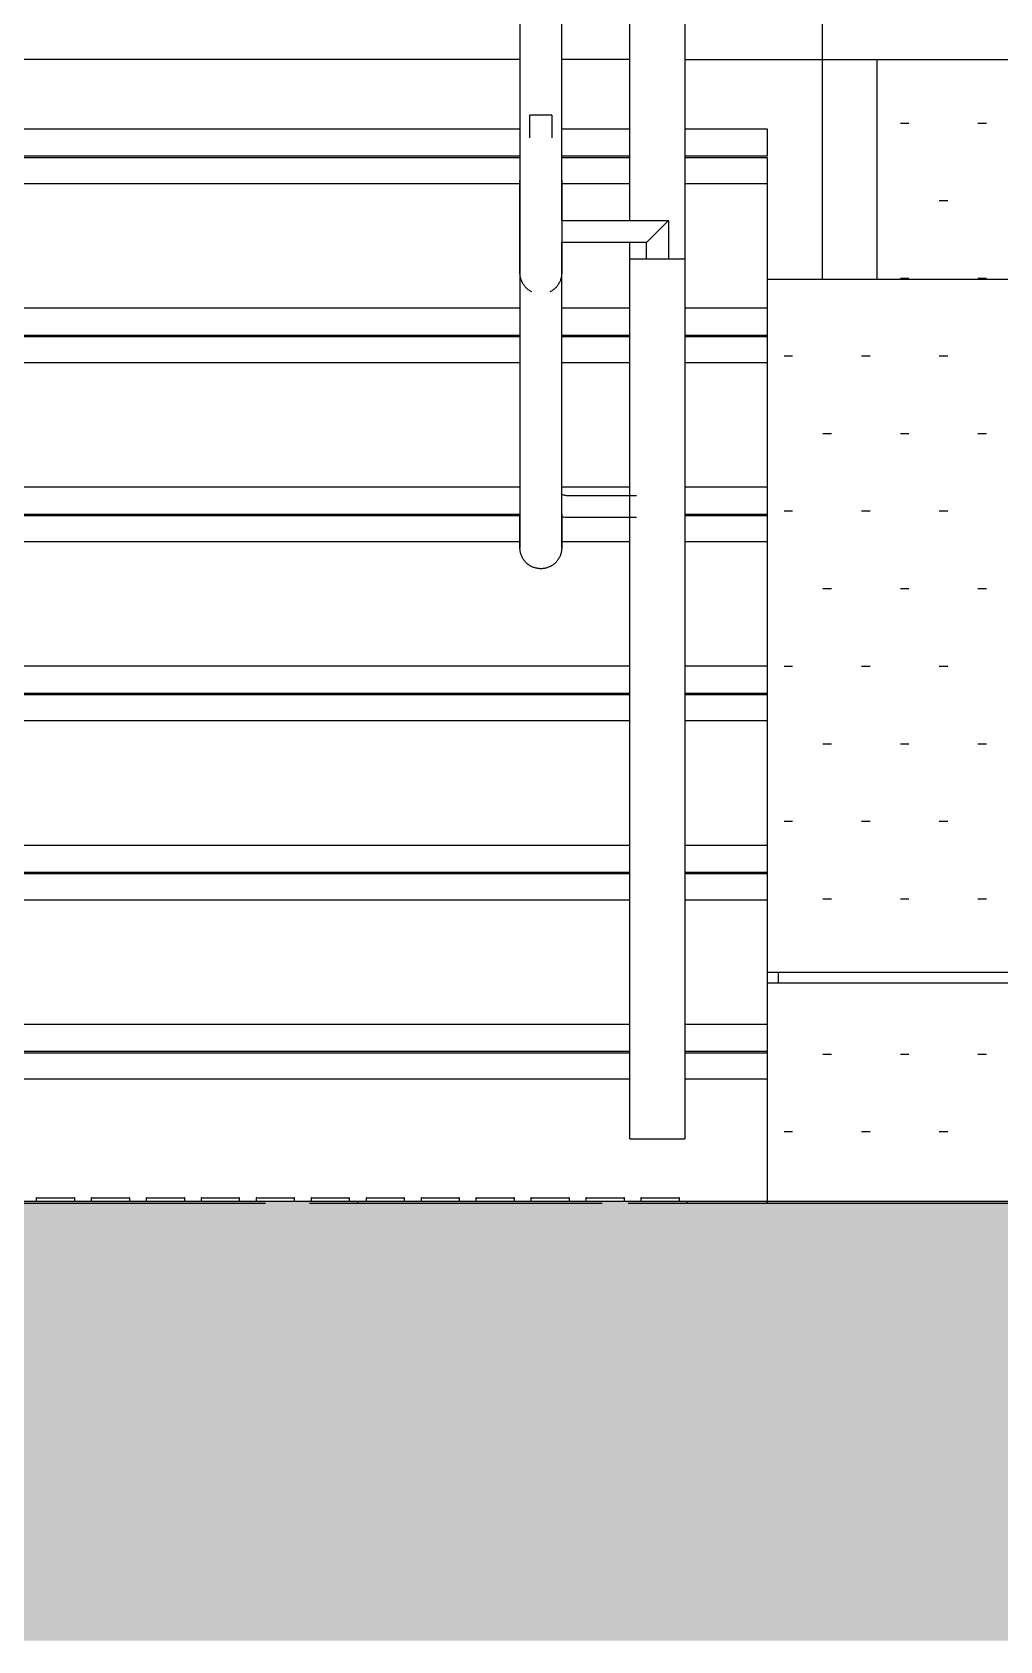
# Model space of a CAD drawing. Header units: millimetres. Extents: x 663313 to 1226001, y 1431724 to 1620898.
# Drawn here: x 812389 to 813269, y 1508407 to 1509870 of the extents above; entities that cross this region are included whole.
import ezdxf

# ---------------------------------------------------------------- set-up
doc = ezdxf.new("R2010")
doc.units = ezdxf.units.MM
doc.set_wipeout_variables(frame=1)
for name, pattern in [('CENTER', [50.8, 31.75, -6.35, 6.35, -6.35]), ('DPA_Grid _ Level 100', [1000, 550, -160, 130, -160]), ('TA_GL_000.70000', [1.925, 0.7, -0.175, 0.175, -0.175, 0.7])]:
    doc.linetypes.add(name, pattern=pattern)
doc.layers.add('000 - 0_HIDE_OBJ_FRAMING_DEF_SUB', color=7, linetype='Continuous', plot=False)
for name, color, linetype in [('000 - 0_SYM_DWG_GRIDLINE_MAIN_COLOR_251', 7, 'Continuous'), ('000 - 0_SYM_DWG_GROUND_MAIN_COLOR_40', 7, 'Continuous'), ('000 - CONCRETE_COL_HATCH_', 7, 'Continuous'), ('000 - CONCRETE_COL_WIPEOUT_', 7, 'Continuous'), ('000 - CONCRETE_EX_BUILDING_MAIN_COLOR_3', 7, 'Continuous'), ('000 - CONCRETE_EX_BUILDING_SUB_COLOR_251', 7, 'Continuous'), ('000 - GRID', 7, 'CENTER')]:
    doc.layers.add(name, color=color, linetype=linetype)
doc.styles.add('TA', font='', dxfattribs={"height": 4.5})
doc.styles.get('TA').set_extended_font_data('Cordia New')
pattern_1 = [(0, (422.16, 1e-10), (35.282, 70.564), [7.823, -62.741])]

# ---------------------------------------------------------------- blocks, each defined once
blk = doc.blocks.new('*U4806')
at = {"layer": '000 - 0_SYM_DWG_GRIDLINE_MAIN_COLOR_251', "color": 7, "linetype": 'ByBlock', "ltscale": 5}
blk.add_line((12, 0), (-308, 0), dxfattribs=at)
at = {"color": 7, "style": 'TA', "flags": 1}
blk.add_attdef('LOCATION', (6, -6), '', height=4.5, rotation=270, dxfattribs=at)
blk = doc.blocks.new('W-1-PP18-ST_ENT4_REV00_20260602-143416_ELEVATION_1_DIMS')
at = {"layer": '000 - GRID', "color": 7, "linetype": 'TA_GL_000.70000', "xscale": 50, "yscale": 50, "zscale": 50, "rotation": 180}
blk.add_blockref('*U4806', (0, 101200), dxfattribs=at)
blk = doc.blocks.new('Railing - RL8A_Post _Mid_-20961174-ENT 4 ELE-1 sheet')
at = {"layer": '000 - CONCRETE_EX_BUILDING_SUB_COLOR_251', "color": 7}
for p, q in [((1805070.1, 102711.4), (1804974.1, 102711.4)), ((1804974.1, 102711.4), (1804974.1, 102676.4)), ((1804994.1, 102691.4), (1805070.1, 102691.4)), ((1804994.1, 102676.4), (1804994.1, 102691.4)), ((1804959.1, 102676.4), (1804959.1, 102058.6)), ((1804959.1, 102676.4), (1805009.1, 102676.4)), ((1805009.1, 102093.2), (1805009.1, 102676.4)), ((1805065.1, 102461.4), (1805003.1, 102461.4)), ((1805003.1, 102441.4), (1805065.1, 102441.4)), ((1805009.1, 102058.6), (1805009.1, 102073.6))]:
    blk.add_line(p, q, dxfattribs=at)
at = {"layer": '000 - CONCRETE_EX_BUILDING_SUB_COLOR_251', "color": 7, "flags": 128}
for points in [[(1805071, 102711.5), (1805070.6, 102711.4), (1805070.2, 102711.4), (1805070.1, 102711.4)], [(1805071.1, 102462.7), (1805070.5, 102462.4), (1805070, 102462.2), (1805069.4, 102462.1), (1805068.8, 102461.9), (1805068.2, 102461.8), (1805067.6, 102461.6), (1805067, 102461.6), (1805066.5, 102461.5), (1805065.9, 102461.4), (1805065.3, 102461.4), (1805065.1, 102461.4)], [(1805065.1, 102441.4), (1805066.5, 102441.5), (1805067.9, 102441.5), (1805069.3, 102441.7), (1805070.7, 102441.9)]]:
    blk.add_lwpolyline(points, dxfattribs=at)
at = {"layer": '000 - CONCRETE_EX_BUILDING_SUB_COLOR_251', "color": 7}
for points, knots in [([(1804974.1, 102711.4), (1804974.1, 102711.4), (1804974.3, 102711.3), (1804974.8, 102710.7), (1804975.4, 102710.1), (1804976, 102709.5), (1804976.6, 102709), (1804977.2, 102708.4), (1804978, 102707.5), (1804978.9, 102706.6), (1804979.7, 102705.9), (1804980.5, 102705.1), (1804981.9, 102703.6), (1804983.2, 102702.3), (1804984.1, 102701.4)], [0.5, 0.5, 0.5, 0.5, 0.5833333, 0.625, 0.6666667, 0.7083333, 0.7291667, 0.75, 0.7916667, 0.8333333, 0.8541667, 0.875, 0.9166667, 1, 1, 1, 1]), ([(1804984.1, 102701.4), (1804985, 102700.6), (1804986.3, 102699.2), (1804987.9, 102697.6), (1804988.9, 102696.6), (1804989.6, 102695.9), (1804990.4, 102695.2), (1804991, 102694.5), (1804991.6, 102693.9), (1804992.2, 102693.4), (1804992.8, 102692.7), (1804993.4, 102692.2), (1804993.9, 102691.6), (1804994.1, 102691.4), (1804994.1, 102691.4)], [0, 0, 0, 0, 0.0833333, 0.125, 0.1666667, 0.1875, 0.2083333, 0.25, 0.2708333, 0.2916667, 0.3333333, 0.375, 0.4166667, 0.5, 0.5, 0.5, 0.5])]:
    blk.add_open_spline(points, degree=3, knots=knots, dxfattribs=at)
blk = doc.blocks.new('Railing - RL8A_Post_Start-End_-V6-ENT 4 ELE-1 sheet')
at = {"layer": '000 - CONCRETE_EX_BUILDING_SUB_COLOR_251', "color": 7}
for p, q in [((1805080.1, 102189.6), (1805080.1, 102168.8)), ((1805080.1, 102189.6), (1805090.1, 102189.6)), ((1805090.1, 102189.6), (1805100.1, 102189.6)), ((1805100.1, 102168.8), (1805100.1, 102189.6)), ((1805070.1, 102093.6), (1804974.1, 102093.6)), ((1804974.1, 102093.6), (1804974.1, 102058.6)), ((1804994.1, 102073.6), (1805070.1, 102073.6)), ((1804994.1, 102058.6), (1804994.1, 102073.6)), ((1805070.1, 102073.6), (1805071.3, 102073.6)), ((1804959.1, 102058.6), (1804959.1, 101258.6)), ((1804959.1, 102058.6), (1805009.1, 102058.6)), ((1805009.1, 101258.6), (1805009.1, 102058.6)), ((1805065.1, 101843.6), (1805003.1, 101843.6)), ((1805003.1, 101823.6), (1805065.1, 101823.6)), ((1805009.1, 101258.6), (1804959.1, 101258.6))]:
    blk.add_line(p, q, dxfattribs=at)
at = {"layer": '000 - CONCRETE_EX_BUILDING_SUB_COLOR_251', "color": 7, "flags": 128}
for points in [[(1805071.4, 102093.7), (1805071, 102093.6), (1805070.6, 102093.6), (1805070.2, 102093.6), (1805070.1, 102093.6)], [(1805071.1, 101844.8), (1805070.5, 101844.6), (1805070, 101844.4), (1805069.4, 101844.2), (1805068.8, 101844), (1805068.2, 101843.9), (1805067.6, 101843.8), (1805067, 101843.7), (1805066.5, 101843.6), (1805065.9, 101843.6), (1805065.3, 101843.6), (1805065.1, 101843.6)], [(1805065.1, 101823.6), (1805066.5, 101823.6), (1805067.9, 101823.7), (1805069.3, 101823.8), (1805070.7, 101824)]]:
    blk.add_lwpolyline(points, dxfattribs=at)
at = {"layer": '000 - CONCRETE_EX_BUILDING_SUB_COLOR_251', "color": 7}
for points, knots in [([(1804974.1, 102093.6), (1804974.1, 102093.6), (1804974.3, 102093.4), (1804974.8, 102092.8), (1804975.4, 102092.3), (1804976, 102091.6), (1804976.6, 102091.1), (1804977.2, 102090.5), (1804978, 102089.7), (1804978.9, 102088.8), (1804979.7, 102088), (1804980.5, 102087.2), (1804981.9, 102085.8), (1804983.2, 102084.4), (1804984.1, 102083.6)], [0.5, 0.5, 0.5, 0.5, 0.5833333, 0.625, 0.6666667, 0.7083333, 0.7291667, 0.75, 0.7916667, 0.8333333, 0.8541667, 0.875, 0.9166667, 1, 1, 1, 1]), ([(1804984.1, 102083.6), (1804985, 102082.7), (1804986.3, 102081.4), (1804987.9, 102079.7), (1804988.9, 102078.8), (1804989.6, 102078), (1804990.4, 102077.3), (1804991, 102076.6), (1804991.6, 102076), (1804992.2, 102075.5), (1804992.8, 102074.9), (1804993.4, 102074.3), (1804993.9, 102073.7), (1804994.1, 102073.6), (1804994.1, 102073.6)], [0, 0, 0, 0, 0.0833333, 0.125, 0.1666667, 0.1875, 0.2083333, 0.25, 0.2708333, 0.2916667, 0.3333333, 0.375, 0.4166667, 0.5, 0.5, 0.5, 0.5])]:
    blk.add_open_spline(points, degree=3, knots=knots, dxfattribs=at)
blk = doc.blocks.new('Railing - Railing-17338175-ENT 4 ELE-1 sheet')
at = {"color": 7, "extrusion": (0, 0, -1), "zscale": -1}
for name in ['Railing - RL8A_Post _Mid_-20961174-ENT 4 ELE-1 sheet', 'Railing - RL8A_Post_Start-End_-V6-ENT 4 ELE-1 sheet']:
    blk.add_blockref(name, (-3615263.2, 0), dxfattribs=at)
blk = doc.blocks.new('DPA_GM_Tactile Tile Line Base - Decision Tactile-24762829-ENT 4 ELE-1 sheet')
at = {"layer": '000 - CONCRETE_EX_BUILDING_SUB_COLOR_251', "color": 7}
for p, q in [((1809706.6, 101202), (1810006.6, 101202)), ((1809714.1, 101205), (1809714.1, 101202)), ((1809714.7, 101205), (1809714.1, 101205)), ((1809714.1, 101205), (1809714.7, 101205)), ((1809714.1, 101205), (1809714.1, 101202)), ((1809714.7, 101205), (1809714.1, 101205)), ((1809714.1, 101205), (1809714.7, 101205)), ((1809714.1, 101205), (1809714.1, 101202)), ((1809714.7, 101205), (1809714.1, 101205)), ((1809714.1, 101205), (1809714.7, 101205)), ((1809714.1, 101205), (1809714.1, 101202)), ((1809714.7, 101205), (1809714.1, 101205)), ((1809714.1, 101205), (1809714.7, 101205)), ((1809714.1, 101205), (1809714.1, 101202)), ((1809714.7, 101205), (1809714.1, 101205)), ((1809714.1, 101205), (1809714.7, 101205)), ((1809714.1, 101205), (1809714.1, 101202)), ((1809714.7, 101205), (1809714.1, 101205)), ((1809714.1, 101205), (1809731.6, 101205)), ((1809731.6, 101205), (1809749.1, 101205)), ((1809749.1, 101205), (1809748.5, 101205)), ((1809748.5, 101205), (1809749.1, 101205)), ((1809749.1, 101205), (1809748.5, 101205)), ((1809748.5, 101205), (1809749.1, 101205)), ((1809749.1, 101205), (1809748.5, 101205)), ((1809748.5, 101205), (1809749.1, 101205)), ((1809749.1, 101205), (1809748.5, 101205)), ((1809748.5, 101205), (1809749.1, 101205)), ((1809749.1, 101205), (1809748.5, 101205)), ((1809748.5, 101205), (1809749.1, 101205)), ((1809749.1, 101205), (1809748.5, 101205)), ((1809749.1, 101202), (1809749.1, 101205)), ((1809749.1, 101202), (1809749.1, 101205)), ((1809749.1, 101202), (1809749.1, 101205)), ((1809749.1, 101202), (1809749.1, 101205)), ((1809749.1, 101202), (1809749.1, 101205)), ((1809749.1, 101202), (1809749.1, 101205)), ((1809764.1, 101205), (1809764.1, 101202)), ((1809764.7, 101205), (1809764.1, 101205)), ((1809764.1, 101205), (1809764.7, 101205)), ((1809764.1, 101205), (1809764.1, 101202)), ((1809764.7, 101205), (1809764.1, 101205)), ((1809764.1, 101205), (1809764.7, 101205)), ((1809764.1, 101205), (1809764.1, 101202)), ((1809764.7, 101205), (1809764.1, 101205)), ((1809764.1, 101205), (1809764.7, 101205)), ((1809764.1, 101205), (1809764.1, 101202)), ((1809764.7, 101205), (1809764.1, 101205)), ((1809764.1, 101205), (1809764.7, 101205)), ((1809764.1, 101205), (1809764.1, 101202)), ((1809764.7, 101205), (1809764.1, 101205)), ((1809764.1, 101205), (1809764.7, 101205)), ((1809764.1, 101205), (1809764.1, 101202)), ((1809764.7, 101205), (1809764.1, 101205)), ((1809764.1, 101205), (1809781.6, 101205)), ((1809781.6, 101205), (1809799.1, 101205)), ((1809799.1, 101205), (1809798.5, 101205)), ((1809798.5, 101205), (1809799.1, 101205)), ((1809799.1, 101205), (1809798.5, 101205)), ((1809798.5, 101205), (1809799.1, 101205)), ((1809799.1, 101205), (1809798.5, 101205)), ((1809798.5, 101205), (1809799.1, 101205)), ((1809799.1, 101205), (1809798.5, 101205)), ((1809798.5, 101205), (1809799.1, 101205)), ((1809799.1, 101205), (1809798.5, 101205)), ((1809798.5, 101205), (1809799.1, 101205)), ((1809799.1, 101205), (1809798.5, 101205)), ((1809799.1, 101202), (1809799.1, 101205)), ((1809799.1, 101202), (1809799.1, 101205)), ((1809799.1, 101202), (1809799.1, 101205)), ((1809799.1, 101202), (1809799.1, 101205)), ((1809799.1, 101202), (1809799.1, 101205)), ((1809799.1, 101202), (1809799.1, 101205)), ((1809814.1, 101205), (1809814.1, 101202)), ((1809814.7, 101205), (1809814.1, 101205)), ((1809814.1, 101205), (1809814.7, 101205)), ((1809814.1, 101205), (1809814.1, 101202)), ((1809814.7, 101205), (1809814.1, 101205)), ((1809814.1, 101205), (1809814.7, 101205)), ((1809814.1, 101205), (1809814.1, 101202)), ((1809814.7, 101205), (1809814.1, 101205)), ((1809814.1, 101205), (1809814.7, 101205)), ((1809814.1, 101205), (1809814.1, 101202)), ((1809814.7, 101205), (1809814.1, 101205)), ((1809814.1, 101205), (1809814.7, 101205)), ((1809814.1, 101205), (1809814.1, 101202)), ((1809814.7, 101205), (1809814.1, 101205)), ((1809814.1, 101205), (1809814.7, 101205)), ((1809814.1, 101205), (1809814.1, 101202)), ((1809814.7, 101205), (1809814.1, 101205)), ((1809814.1, 101205), (1809831.6, 101205)), ((1809831.6, 101205), (1809849.1, 101205)), ((1809849.1, 101205), (1809848.5, 101205)), ((1809848.5, 101205), (1809849.1, 101205)), ((1809849.1, 101205), (1809848.5, 101205)), ((1809848.5, 101205), (1809849.1, 101205)), ((1809849.1, 101205), (1809848.5, 101205)), ((1809848.5, 101205), (1809849.1, 101205)), ((1809849.1, 101205), (1809848.5, 101205)), ((1809848.5, 101205), (1809849.1, 101205)), ((1809849.1, 101205), (1809848.5, 101205)), ((1809848.5, 101205), (1809849.1, 101205)), ((1809849.1, 101205), (1809848.5, 101205)), ((1809849.1, 101202), (1809849.1, 101205)), ((1809849.1, 101202), (1809849.1, 101205)), ((1809849.1, 101202), (1809849.1, 101205)), ((1809849.1, 101202), (1809849.1, 101205)), ((1809849.1, 101202), (1809849.1, 101205)), ((1809849.1, 101202), (1809849.1, 101205)), ((1809864.1, 101205), (1809864.1, 101202)), ((1809864.7, 101205), (1809864.1, 101205)), ((1809864.1, 101205), (1809864.7, 101205)), ((1809864.1, 101205), (1809864.1, 101202)), ((1809864.7, 101205), (1809864.1, 101205)), ((1809864.1, 101205), (1809864.7, 101205)), ((1809864.1, 101205), (1809864.1, 101202)), ((1809864.7, 101205), (1809864.1, 101205)), ((1809864.1, 101205), (1809864.7, 101205)), ((1809864.1, 101205), (1809864.1, 101202)), ((1809864.7, 101205), (1809864.1, 101205)), ((1809864.1, 101205), (1809864.7, 101205)), ((1809864.1, 101205), (1809864.1, 101202)), ((1809864.7, 101205), (1809864.1, 101205)), ((1809864.1, 101205), (1809864.7, 101205)), ((1809864.1, 101205), (1809864.1, 101202)), ((1809864.7, 101205), (1809864.1, 101205)), ((1809864.1, 101205), (1809881.6, 101205)), ((1809881.6, 101205), (1809899.1, 101205)), ((1809899.1, 101205), (1809898.5, 101205)), ((1809898.5, 101205), (1809899.1, 101205)), ((1809899.1, 101205), (1809898.5, 101205)), ((1809898.5, 101205), (1809899.1, 101205)), ((1809899.1, 101205), (1809898.5, 101205)), ((1809898.5, 101205), (1809899.1, 101205)), ((1809899.1, 101205), (1809898.5, 101205)), ((1809898.5, 101205), (1809899.1, 101205)), ((1809899.1, 101205), (1809898.5, 101205)), ((1809898.5, 101205), (1809899.1, 101205)), ((1809899.1, 101205), (1809898.5, 101205)), ((1809899.1, 101202), (1809899.1, 101205)), ((1809899.1, 101202), (1809899.1, 101205)), ((1809899.1, 101202), (1809899.1, 101205)), ((1809899.1, 101202), (1809899.1, 101205)), ((1809899.1, 101202), (1809899.1, 101205)), ((1809899.1, 101202), (1809899.1, 101205)), ((1809914.1, 101205), (1809914.1, 101202)), ((1809914.7, 101205), (1809914.1, 101205)), ((1809914.1, 101205), (1809914.7, 101205)), ((1809914.1, 101205), (1809914.1, 101202)), ((1809914.7, 101205), (1809914.1, 101205)), ((1809914.1, 101205), (1809914.7, 101205)), ((1809914.1, 101205), (1809914.1, 101202)), ((1809914.7, 101205), (1809914.1, 101205)), ((1809914.1, 101205), (1809914.7, 101205)), ((1809914.1, 101205), (1809914.1, 101202)), ((1809914.7, 101205), (1809914.1, 101205)), ((1809914.1, 101205), (1809914.7, 101205)), ((1809914.1, 101205), (1809914.1, 101202)), ((1809914.7, 101205), (1809914.1, 101205)), ((1809914.1, 101205), (1809914.7, 101205)), ((1809914.1, 101205), (1809914.1, 101202)), ((1809914.7, 101205), (1809914.1, 101205)), ((1809914.1, 101205), (1809931.6, 101205)), ((1809931.6, 101205), (1809949.1, 101205)), ((1809949.1, 101205), (1809948.5, 101205)), ((1809948.5, 101205), (1809949.1, 101205)), ((1809949.1, 101205), (1809948.5, 101205)), ((1809948.5, 101205), (1809949.1, 101205)), ((1809949.1, 101205), (1809948.5, 101205)), ((1809948.5, 101205), (1809949.1, 101205)), ((1809949.1, 101205), (1809948.5, 101205)), ((1809948.5, 101205), (1809949.1, 101205)), ((1809949.1, 101205), (1809948.5, 101205)), ((1809948.5, 101205), (1809949.1, 101205)), ((1809949.1, 101205), (1809948.5, 101205)), ((1809949.1, 101202), (1809949.1, 101205)), ((1809949.1, 101202), (1809949.1, 101205)), ((1809949.1, 101202), (1809949.1, 101205)), ((1809949.1, 101202), (1809949.1, 101205)), ((1809949.1, 101202), (1809949.1, 101205)), ((1809949.1, 101202), (1809949.1, 101205)), ((1809964.1, 101205), (1809964.1, 101202)), ((1809964.7, 101205), (1809964.1, 101205)), ((1809964.1, 101205), (1809964.7, 101205)), ((1809964.1, 101205), (1809964.1, 101202)), ((1809964.7, 101205), (1809964.1, 101205)), ((1809964.1, 101205), (1809964.7, 101205)), ((1809964.1, 101205), (1809964.1, 101202)), ((1809964.7, 101205), (1809964.1, 101205)), ((1809964.1, 101205), (1809964.7, 101205)), ((1809964.1, 101205), (1809964.1, 101202)), ((1809964.7, 101205), (1809964.1, 101205)), ((1809964.1, 101205), (1809964.7, 101205)), ((1809964.1, 101205), (1809964.1, 101202)), ((1809964.7, 101205), (1809964.1, 101205)), ((1809964.1, 101205), (1809964.7, 101205)), ((1809964.1, 101205), (1809964.1, 101202)), ((1809964.7, 101205), (1809964.1, 101205)), ((1809964.1, 101205), (1809981.6, 101205)), ((1809981.6, 101205), (1809999.1, 101205)), ((1809999.1, 101205), (1809998.5, 101205)), ((1809998.5, 101205), (1809999.1, 101205)), ((1809999.1, 101205), (1809998.5, 101205)), ((1809998.5, 101205), (1809999.1, 101205)), ((1809999.1, 101205), (1809998.5, 101205)), ((1809998.5, 101205), (1809999.1, 101205)), ((1809999.1, 101205), (1809998.5, 101205)), ((1809998.5, 101205), (1809999.1, 101205)), ((1809999.1, 101205), (1809998.5, 101205)), ((1809998.5, 101205), (1809999.1, 101205)), ((1809999.1, 101205), (1809998.5, 101205)), ((1809999.1, 101202), (1809999.1, 101205)), ((1809999.1, 101202), (1809999.1, 101205)), ((1809999.1, 101202), (1809999.1, 101205)), ((1809999.1, 101202), (1809999.1, 101205)), ((1809999.1, 101202), (1809999.1, 101205)), ((1809999.1, 101202), (1809999.1, 101205)), ((1810006.6, 101202), (1810306.6, 101202)), ((1810006.6, 101200), (1810006.6, 101202)), ((1810006.6, 101200), (1810006.6, 101202)), ((1810014.1, 101205), (1810014.1, 101202)), ((1810014.7, 101205), (1810014.1, 101205)), ((1810014.1, 101205), (1810014.7, 101205)), ((1810014.1, 101205), (1810014.1, 101202)), ((1810014.7, 101205), (1810014.1, 101205)), ((1810014.1, 101205), (1810014.7, 101205)), ((1810014.1, 101205), (1810014.1, 101202)), ((1810014.7, 101205), (1810014.1, 101205)), ((1810014.1, 101205), (1810014.7, 101205)), ((1810014.1, 101205), (1810014.1, 101202)), ((1810014.7, 101205), (1810014.1, 101205)), ((1810014.1, 101205), (1810014.7, 101205)), ((1810014.1, 101205), (1810014.1, 101202)), ((1810014.7, 101205), (1810014.1, 101205)), ((1810014.1, 101205), (1810014.7, 101205)), ((1810014.1, 101205), (1810014.1, 101202)), ((1810014.7, 101205), (1810014.1, 101205)), ((1810014.1, 101205), (1810031.6, 101205)), ((1810031.6, 101205), (1810049.1, 101205)), ((1810049.1, 101205), (1810048.5, 101205)), ((1810048.5, 101205), (1810049.1, 101205)), ((1810049.1, 101205), (1810048.5, 101205)), ((1810048.5, 101205), (1810049.1, 101205)), ((1810049.1, 101205), (1810048.5, 101205)), ((1810048.5, 101205), (1810049.1, 101205)), ((1810049.1, 101205), (1810048.5, 101205)), ((1810048.5, 101205), (1810049.1, 101205)), ((1810049.1, 101205), (1810048.5, 101205)), ((1810048.5, 101205), (1810049.1, 101205)), ((1810049.1, 101205), (1810048.5, 101205)), ((1810049.1, 101202), (1810049.1, 101205)), ((1810049.1, 101202), (1810049.1, 101205)), ((1810049.1, 101202), (1810049.1, 101205)), ((1810049.1, 101202), (1810049.1, 101205)), ((1810049.1, 101202), (1810049.1, 101205)), ((1810049.1, 101202), (1810049.1, 101205)), ((1810064.1, 101205), (1810064.1, 101202)), ((1810064.7, 101205), (1810064.1, 101205)), ((1810064.1, 101205), (1810064.7, 101205)), ((1810064.1, 101205), (1810064.1, 101202)), ((1810064.7, 101205), (1810064.1, 101205)), ((1810064.1, 101205), (1810064.7, 101205)), ((1810064.1, 101205), (1810064.1, 101202)), ((1810064.7, 101205), (1810064.1, 101205)), ((1810064.1, 101205), (1810064.7, 101205)), ((1810064.1, 101205), (1810064.1, 101202)), ((1810064.7, 101205), (1810064.1, 101205)), ((1810064.1, 101205), (1810064.7, 101205)), ((1810064.1, 101205), (1810064.1, 101202)), ((1810064.7, 101205), (1810064.1, 101205)), ((1810064.1, 101205), (1810064.7, 101205)), ((1810064.1, 101205), (1810064.1, 101202)), ((1810064.7, 101205), (1810064.1, 101205)), ((1810064.1, 101205), (1810081.6, 101205)), ((1810081.6, 101205), (1810099.1, 101205)), ((1810099.1, 101205), (1810098.5, 101205)), ((1810098.5, 101205), (1810099.1, 101205)), ((1810099.1, 101205), (1810098.5, 101205)), ((1810098.5, 101205), (1810099.1, 101205)), ((1810099.1, 101205), (1810098.5, 101205)), ((1810098.5, 101205), (1810099.1, 101205)), ((1810099.1, 101205), (1810098.5, 101205)), ((1810098.5, 101205), (1810099.1, 101205)), ((1810099.1, 101205), (1810098.5, 101205)), ((1810098.5, 101205), (1810099.1, 101205)), ((1810099.1, 101205), (1810098.5, 101205)), ((1810099.1, 101202), (1810099.1, 101205)), ((1810099.1, 101202), (1810099.1, 101205)), ((1810099.1, 101202), (1810099.1, 101205)), ((1810099.1, 101202), (1810099.1, 101205)), ((1810099.1, 101202), (1810099.1, 101205)), ((1810099.1, 101202), (1810099.1, 101205)), ((1810114.1, 101205), (1810114.1, 101202)), ((1810114.7, 101205), (1810114.1, 101205)), ((1810114.1, 101205), (1810114.7, 101205)), ((1810114.1, 101205), (1810114.1, 101202)), ((1810114.7, 101205), (1810114.1, 101205)), ((1810114.1, 101205), (1810114.7, 101205)), ((1810114.1, 101205), (1810114.1, 101202)), ((1810114.7, 101205), (1810114.1, 101205)), ((1810114.1, 101205), (1810114.7, 101205)), ((1810114.1, 101205), (1810114.1, 101202)), ((1810114.7, 101205), (1810114.1, 101205)), ((1810114.1, 101205), (1810114.7, 101205)), ((1810114.1, 101205), (1810114.1, 101202)), ((1810114.7, 101205), (1810114.1, 101205)), ((1810114.1, 101205), (1810114.7, 101205)), ((1810114.1, 101205), (1810114.1, 101202)), ((1810114.7, 101205), (1810114.1, 101205)), ((1810114.1, 101205), (1810131.6, 101205)), ((1810131.6, 101205), (1810149.1, 101205)), ((1810149.1, 101205), (1810148.5, 101205)), ((1810148.5, 101205), (1810149.1, 101205)), ((1810149.1, 101205), (1810148.5, 101205)), ((1810148.5, 101205), (1810149.1, 101205)), ((1810149.1, 101205), (1810148.5, 101205)), ((1810148.5, 101205), (1810149.1, 101205)), ((1810149.1, 101205), (1810148.5, 101205)), ((1810148.5, 101205), (1810149.1, 101205)), ((1810149.1, 101205), (1810148.5, 101205)), ((1810148.5, 101205), (1810149.1, 101205)), ((1810149.1, 101205), (1810148.5, 101205)), ((1810149.1, 101202), (1810149.1, 101205)), ((1810149.1, 101202), (1810149.1, 101205)), ((1810149.1, 101202), (1810149.1, 101205)), ((1810149.1, 101202), (1810149.1, 101205)), ((1810149.1, 101202), (1810149.1, 101205)), ((1810149.1, 101202), (1810149.1, 101205)), ((1810164.1, 101205), (1810164.1, 101202)), ((1810164.7, 101205), (1810164.1, 101205)), ((1810164.1, 101205), (1810164.7, 101205)), ((1810164.1, 101205), (1810164.1, 101202)), ((1810164.7, 101205), (1810164.1, 101205)), ((1810164.1, 101205), (1810164.7, 101205)), ((1810164.1, 101205), (1810164.1, 101202)), ((1810164.7, 101205), (1810164.1, 101205)), ((1810164.1, 101205), (1810164.7, 101205)), ((1810164.1, 101205), (1810164.1, 101202)), ((1810164.7, 101205), (1810164.1, 101205)), ((1810164.1, 101205), (1810164.7, 101205)), ((1810164.1, 101205), (1810164.1, 101202)), ((1810164.7, 101205), (1810164.1, 101205)), ((1810164.1, 101205), (1810164.7, 101205)), ((1810164.1, 101205), (1810164.1, 101202)), ((1810164.7, 101205), (1810164.1, 101205)), ((1810164.1, 101205), (1810181.6, 101205)), ((1810181.6, 101205), (1810199.1, 101205)), ((1810199.1, 101205), (1810198.5, 101205)), ((1810198.5, 101205), (1810199.1, 101205)), ((1810199.1, 101205), (1810198.5, 101205)), ((1810198.5, 101205), (1810199.1, 101205)), ((1810199.1, 101205), (1810198.5, 101205)), ((1810198.5, 101205), (1810199.1, 101205)), ((1810199.1, 101205), (1810198.5, 101205)), ((1810198.5, 101205), (1810199.1, 101205)), ((1810199.1, 101205), (1810198.5, 101205)), ((1810198.5, 101205), (1810199.1, 101205)), ((1810199.1, 101205), (1810198.5, 101205)), ((1810199.1, 101202), (1810199.1, 101205)), ((1810199.1, 101202), (1810199.1, 101205)), ((1810199.1, 101202), (1810199.1, 101205)), ((1810199.1, 101202), (1810199.1, 101205)), ((1810199.1, 101202), (1810199.1, 101205)), ((1810199.1, 101202), (1810199.1, 101205)), ((1810214.1, 101205), (1810214.1, 101202)), ((1810214.7, 101205), (1810214.1, 101205)), ((1810214.1, 101205), (1810214.7, 101205)), ((1810214.1, 101205), (1810214.1, 101202)), ((1810214.7, 101205), (1810214.1, 101205)), ((1810214.1, 101205), (1810214.7, 101205)), ((1810214.1, 101205), (1810214.1, 101202)), ((1810214.7, 101205), (1810214.1, 101205)), ((1810214.1, 101205), (1810214.7, 101205)), ((1810214.1, 101205), (1810214.1, 101202)), ((1810214.7, 101205), (1810214.1, 101205)), ((1810214.1, 101205), (1810214.7, 101205)), ((1810214.1, 101205), (1810214.1, 101202)), ((1810214.7, 101205), (1810214.1, 101205)), ((1810214.1, 101205), (1810214.7, 101205)), ((1810214.1, 101205), (1810214.1, 101202)), ((1810214.7, 101205), (1810214.1, 101205)), ((1810214.1, 101205), (1810231.6, 101205)), ((1810231.6, 101205), (1810249.1, 101205)), ((1810249.1, 101205), (1810248.5, 101205)), ((1810248.5, 101205), (1810249.1, 101205)), ((1810249.1, 101205), (1810248.5, 101205)), ((1810248.5, 101205), (1810249.1, 101205)), ((1810249.1, 101205), (1810248.5, 101205)), ((1810248.5, 101205), (1810249.1, 101205)), ((1810249.1, 101205), (1810248.5, 101205)), ((1810248.5, 101205), (1810249.1, 101205)), ((1810249.1, 101205), (1810248.5, 101205)), ((1810248.5, 101205), (1810249.1, 101205)), ((1810249.1, 101205), (1810248.5, 101205)), ((1810249.1, 101202), (1810249.1, 101205)), ((1810249.1, 101202), (1810249.1, 101205)), ((1810249.1, 101202), (1810249.1, 101205)), ((1810249.1, 101202), (1810249.1, 101205)), ((1810249.1, 101202), (1810249.1, 101205)), ((1810249.1, 101202), (1810249.1, 101205)), ((1810264.1, 101205), (1810264.1, 101202)), ((1810264.7, 101205), (1810264.1, 101205)), ((1810264.1, 101205), (1810264.7, 101205)), ((1810264.1, 101205), (1810264.1, 101202)), ((1810264.7, 101205), (1810264.1, 101205)), ((1810264.1, 101205), (1810264.7, 101205)), ((1810264.1, 101205), (1810264.1, 101202)), ((1810264.7, 101205), (1810264.1, 101205)), ((1810264.1, 101205), (1810264.7, 101205)), ((1810264.1, 101205), (1810264.1, 101202)), ((1810264.7, 101205), (1810264.1, 101205)), ((1810264.1, 101205), (1810264.7, 101205)), ((1810264.1, 101205), (1810264.1, 101202)), ((1810264.7, 101205), (1810264.1, 101205)), ((1810264.1, 101205), (1810264.7, 101205)), ((1810264.1, 101205), (1810264.1, 101202)), ((1810264.7, 101205), (1810264.1, 101205)), ((1810264.1, 101205), (1810281.6, 101205)), ((1810281.6, 101205), (1810299.1, 101205)), ((1810299.1, 101205), (1810298.5, 101205)), ((1810298.5, 101205), (1810299.1, 101205)), ((1810299.1, 101205), (1810298.5, 101205)), ((1810298.5, 101205), (1810299.1, 101205)), ((1810299.1, 101205), (1810298.5, 101205)), ((1810298.5, 101205), (1810299.1, 101205)), ((1810299.1, 101205), (1810298.5, 101205)), ((1810298.5, 101205), (1810299.1, 101205)), ((1810299.1, 101205), (1810298.5, 101205)), ((1810298.5, 101205), (1810299.1, 101205)), ((1810299.1, 101205), (1810298.5, 101205)), ((1810299.1, 101202), (1810299.1, 101205)), ((1810299.1, 101202), (1810299.1, 101205)), ((1810299.1, 101202), (1810299.1, 101205)), ((1810299.1, 101202), (1810299.1, 101205)), ((1810299.1, 101202), (1810299.1, 101205)), ((1810299.1, 101202), (1810299.1, 101205)), ((1810306.6, 101200), (1810306.6, 101202))]:
    blk.add_line(p, q, dxfattribs=at)
blk = doc.blocks.new('DPA_TYP_RL8_Handrail - RL8A_300Tx175R-20963856-ENT 4 ELE-1 sheet')
at = {"layer": '000 - CONCRETE_EX_BUILDING_SUB_COLOR_251', "color": 7}
for p, q in [((1810154.1, 103157.8), (1810154.1, 102130.3)), ((1810192.1, 102130.3), (1810192.1, 103157.8)), ((1810154.1, 102130.3), (1810154.1, 102030.7)), ((1810192.1, 102093.4), (1810192.1, 102130.3)), ((1810192.1, 102015), (1810192.1, 102074)), ((1810154.1, 102022.9), (1810154.1, 102015)), ((1810154.1, 102015), (1810154.1, 101827)), ((1810192.1, 101827), (1810192.1, 102015))]:
    blk.add_line(p, q, dxfattribs=at)
at = {"layer": '000 - CONCRETE_EX_BUILDING_SUB_COLOR_251', "color": 7, "flags": 128}
for points in [[(1810154.1, 102046), (1810154.1, 102046.5), (1810154.1, 102048), (1810154.1, 102050.5), (1810154.1, 102053.9), (1810154.1, 102058.3), (1810154.1, 102063.7), (1810154.1, 102070.1), (1810154.1, 102077.4), (1810154.1, 102085.7), (1810154.1, 102094.9), (1810154.1, 102105), (1810154.1, 102116), (1810154.1, 102127.8), (1810154.1, 102130.3)], [(1810192.1, 102130.3), (1810192.1, 102118.3), (1810192.1, 102107.1), (1810192.1, 102096.8), (1810192.1, 102087.5), (1810192.1, 102079), (1810192.1, 102071.5), (1810192.1, 102064.9), (1810192.1, 102059.4), (1810192.1, 102054.7), (1810192.1, 102051.1), (1810192.1, 102048.4), (1810192.1, 102046.7), (1810192.1, 102046), (1810192.1, 102046)], [(1810154.1, 102046), (1810154.1, 102046), (1810154.1, 102045.9), (1810154.1, 102045.8), (1810154.1, 102045.6), (1810154.1, 102045.4), (1810154.1, 102045.1), (1810154.1, 102044.8), (1810154.1, 102044.4), (1810154.1, 102044), (1810154.1, 102043.6), (1810154.1, 102043), (1810154.1, 102042.5), (1810154.1, 102041.9), (1810154.1, 102041.3), (1810154.1, 102040.6), (1810154.1, 102039.9), (1810154.1, 102039.1), (1810154.1, 102038.3), (1810154.1, 102037.5), (1810154.1, 102036.6), (1810154.1, 102035.7), (1810154.1, 102034.8), (1810154.1, 102033.8), (1810154.1, 102032.8), (1810154.1, 102031.7), (1810154.1, 102030.7), (1810154.1, 102029.6), (1810154.1, 102028.5), (1810154.1, 102027.4), (1810154.1, 102026.2), (1810154.1, 102025.1), (1810154.1, 102023.9), (1810154.1, 102022.7), (1810154.1, 102021.5), (1810154.1, 102020.3), (1810154.1, 102019), (1810154.1, 102017.8), (1810154.1, 102016.6), (1810154.1, 102015.3), (1810154.1, 102015)], [(1810165, 102028.8), (1810164.3, 102029.1), (1810163.7, 102029.5), (1810163, 102029.9), (1810162.4, 102030.3), (1810161.7, 102030.8), (1810161.1, 102031.2), (1810160.6, 102031.7), (1810160, 102032.2), (1810159.5, 102032.8), (1810158.9, 102033.3), (1810158.4, 102033.9), (1810158, 102034.5), (1810157.5, 102035.1), (1810157.1, 102035.7), (1810156.7, 102036.4), (1810156.3, 102037), (1810156, 102037.7), (1810155.7, 102038.4), (1810155.4, 102039.1), (1810155.1, 102039.8), (1810154.9, 102040.6), (1810154.7, 102041.3), (1810154.5, 102042), (1810154.4, 102042.8), (1810154.3, 102043.5), (1810154.2, 102044.3), (1810154.1, 102045), (1810154.1, 102045.8), (1810154.1, 102046)], [(1810192.1, 102046), (1810192.1, 102045.2), (1810192, 102044.5), (1810192, 102043.7), (1810191.8, 102043), (1810191.7, 102042.2), (1810191.5, 102041.5), (1810191.4, 102040.7), (1810191.1, 102040), (1810190.9, 102039.3), (1810190.6, 102038.6), (1810190.3, 102037.9), (1810189.9, 102037.2), (1810189.6, 102036.6), (1810189.2, 102035.9), (1810188.8, 102035.3), (1810188.3, 102034.7), (1810187.9, 102034.1), (1810187.4, 102033.5), (1810186.9, 102032.9), (1810186.3, 102032.4), (1810185.8, 102031.9), (1810185.2, 102031.4), (1810184.6, 102030.9), (1810184, 102030.4), (1810183.4, 102030), (1810182.7, 102029.6), (1810182, 102029.2), (1810181.4, 102028.9)], [(1810192.1, 102015), (1810192.1, 102016.2), (1810192.1, 102017.5), (1810192.1, 102018.7), (1810192.1, 102019.9), (1810192.1, 102021.2), (1810192.1, 102022.4), (1810192.1, 102023.6), (1810192.1, 102024.8), (1810192.1, 102025.9), (1810192.1, 102027.1), (1810192.1, 102028.2), (1810192.1, 102029.3), (1810192.1, 102030.4), (1810192.1, 102031.5), (1810192.1, 102032.5), (1810192.1, 102033.5), (1810192.1, 102034.5), (1810192.1, 102035.4), (1810192.1, 102036.4), (1810192.1, 102037.2), (1810192.1, 102038.1), (1810192.1, 102038.9), (1810192.1, 102039.7), (1810192.1, 102040.4), (1810192.1, 102041.1), (1810192.1, 102041.7), (1810192.1, 102042.3), (1810192.1, 102042.9), (1810192.1, 102043.4), (1810192.1, 102043.9), (1810192.1, 102044.3), (1810192.1, 102044.7), (1810192.1, 102045), (1810192.1, 102045.3), (1810192.1, 102045.5), (1810192.1, 102045.7), (1810192.1, 102045.9), (1810192.1, 102046), (1810192.1, 102046)], [(1810154.1, 101827), (1810154.1, 101825.8), (1810154.1, 101824.5), (1810154.1, 101823.3), (1810154.1, 101822.1), (1810154.1, 101820.8), (1810154.1, 101819.6), (1810154.1, 101818.4), (1810154.1, 101817.2), (1810154.1, 101816.1), (1810154.1, 101814.9), (1810154.1, 101813.8), (1810154.1, 101812.7), (1810154.1, 101811.6), (1810154.1, 101810.5), (1810154.1, 101809.5), (1810154.1, 101808.5), (1810154.1, 101807.5), (1810154.1, 101806.6), (1810154.1, 101805.6), (1810154.1, 101804.8), (1810154.1, 101803.9), (1810154.1, 101803.1), (1810154.1, 101802.3), (1810154.1, 101801.6), (1810154.1, 101800.9), (1810154.1, 101800.3), (1810154.1, 101799.7), (1810154.1, 101799.1), (1810154.1, 101798.6), (1810154.1, 101798.1), (1810154.1, 101797.7), (1810154.1, 101797.3), (1810154.1, 101797), (1810154.1, 101796.7), (1810154.1, 101796.5), (1810154.1, 101796.3), (1810154.1, 101796.1), (1810154.1, 101796), (1810154.1, 101796)], [(1810154.1, 101796), (1810154.1, 101796.7), (1810154.1, 101798.7), (1810154.1, 101802), (1810154.1, 101806.6), (1810154.1, 101812.6), (1810154.1, 101819.8), (1810154.1, 101827)], [(1810192.1, 101796), (1810192.1, 101796), (1810192.1, 101796.1), (1810192.1, 101796.2), (1810192.1, 101796.4), (1810192.1, 101796.6), (1810192.1, 101796.9), (1810192.1, 101797.2), (1810192.1, 101797.6), (1810192.1, 101798), (1810192.1, 101798.4), (1810192.1, 101799), (1810192.1, 101799.5), (1810192.1, 101800.1), (1810192.1, 101800.7), (1810192.1, 101801.4), (1810192.1, 101802.1), (1810192.1, 101802.9), (1810192.1, 101803.7), (1810192.1, 101804.5), (1810192.1, 101805.4), (1810192.1, 101806.3), (1810192.1, 101807.2), (1810192.1, 101808.2), (1810192.1, 101809.2), (1810192.1, 101810.3), (1810192.1, 101811.3), (1810192.1, 101812.4), (1810192.1, 101813.5), (1810192.1, 101814.6), (1810192.1, 101815.8), (1810192.1, 101816.9), (1810192.1, 101818.1), (1810192.1, 101819.3), (1810192.1, 101820.5), (1810192.1, 101821.7), (1810192.1, 101823), (1810192.1, 101824.2), (1810192.1, 101825.4), (1810192.1, 101826.7), (1810192.1, 101827)], [(1810192.1, 101827), (1810192.1, 101821.4), (1810192.1, 101813.9), (1810192.1, 101807.7), (1810192.1, 101802.8), (1810192.1, 101799.2), (1810192.1, 101797), (1810192.1, 101796), (1810192.1, 101796)], [(1810173.1, 101777), (1810172.3, 101777), (1810171.6, 101777.1), (1810170.8, 101777.1), (1810170.1, 101777.2), (1810169.3, 101777.4), (1810168.6, 101777.5), (1810167.8, 101777.7), (1810167.1, 101778), (1810166.4, 101778.2), (1810165.7, 101778.5), (1810165, 101778.8), (1810164.3, 101779.1), (1810163.7, 101779.5), (1810163, 101779.9), (1810162.4, 101780.3), (1810161.7, 101780.8), (1810161.1, 101781.2), (1810160.6, 101781.7), (1810160, 101782.2), (1810159.5, 101782.8), (1810158.9, 101783.3), (1810158.4, 101783.9), (1810158, 101784.5), (1810157.5, 101785.1), (1810157.1, 101785.7), (1810156.7, 101786.4), (1810156.3, 101787), (1810156, 101787.7), (1810155.7, 101788.4), (1810155.4, 101789.1), (1810155.1, 101789.8), (1810154.9, 101790.6), (1810154.7, 101791.3), (1810154.5, 101792), (1810154.4, 101792.8), (1810154.3, 101793.5), (1810154.2, 101794.3), (1810154.1, 101795), (1810154.1, 101795.8), (1810154.1, 101796)], [(1810192.1, 101796), (1810192.1, 101795.2), (1810192, 101794.5), (1810192, 101793.7), (1810191.8, 101793), (1810191.7, 101792.2), (1810191.5, 101791.5), (1810191.4, 101790.7), (1810191.1, 101790), (1810190.9, 101789.3), (1810190.6, 101788.6), (1810190.3, 101787.9), (1810189.9, 101787.2), (1810189.6, 101786.6), (1810189.2, 101785.9), (1810188.8, 101785.3), (1810188.3, 101784.7), (1810187.9, 101784.1), (1810187.4, 101783.5), (1810186.9, 101782.9), (1810186.3, 101782.4), (1810185.8, 101781.9), (1810185.2, 101781.4), (1810184.6, 101780.9), (1810184, 101780.4), (1810183.4, 101780), (1810182.7, 101779.6), (1810182, 101779.2), (1810181.4, 101778.9), (1810180.7, 101778.6), (1810180, 101778.3), (1810179.3, 101778), (1810178.5, 101777.8), (1810177.8, 101777.6), (1810177.1, 101777.4), (1810176.3, 101777.3), (1810175.6, 101777.2), (1810174.8, 101777.1), (1810174.1, 101777), (1810173.3, 101777), (1810173.1, 101777)]]:
    blk.add_lwpolyline(points, dxfattribs=at)
blk = doc.blocks.new('W-1-PP18-ST_ENT4_REV00_20260602-144452_ELEVATION_1_EX')
at = {"layer": '000 - CONCRETE_EX_BUILDING_MAIN_COLOR_3'}
h = blk.add_hatch(dxfattribs=at)
h.set_pattern_fill('FP_6', style=0, pattern_type=2)
h.set_pattern_definition(pattern_1)
h.paths.add_polyline_path([(13600.2815, 102040), (13600.2815, 102240), (13300.2815, 102240), (13300.2815, 102040), (13342.9959, 102040)])
h = blk.add_hatch(dxfattribs=at)
h.set_pattern_fill('FP_6', style=0, pattern_type=2)
h.set_pattern_definition(pattern_1)
h.paths.add_polyline_path([(13200.2815, 101200), (13600.2815, 101200), (13600.2815, 101400), (13200.2815, 101400)])
h.paths.add_polyline_path([(13342.9959, 101410), (13600.2815, 101410), (13600.2815, 102040), (13200.2815, 102040), (13200.2815, 101410)])
h = blk.add_hatch(dxfattribs=at)
h.set_pattern_fill('FP_8', style=0, pattern_type=2)
h.set_pattern_definition([(90, (13250.3, 101200), (-600, 4e-14), [])])
h.paths.add_polyline_path([(13600.2815, 101400), (13600.2815, 101410), (13210.2815, 101410), (13210.2815, 101400), (13342.9959, 101400)])
at = {"layer": '000 - 0_HIDE_OBJ_FRAMING_DEF_SUB', "color": 7, "linetype": 'DPA_Grid _ Level 100'}
blk.add_line((-9926.2782, 101200), (32047.7924, 101200), dxfattribs=at)
at = {"layer": '000 - CONCRETE_EX_BUILDING_MAIN_COLOR_3', "color": 7}
for p, q in [((13250.2815, 102340), (13250.2815, 102040)), ((13075.2815, 102240), (13013.2126, 102240)), ((13125.2815, 102240), (13650.2815, 102240)), ((13300.2815, 102040), (13300.2815, 102240)), ((13200.2815, 102177.1429), (13200.2815, 102152.1429)), ((13200.2815, 102151.1429), (13200.2815, 102127.1429)), ((13200.2815, 102127.1429), (13200.2815, 102040)), ((13700.2815, 102040), (13200.2815, 102040)), ((13200.2815, 102040), (13200.2815, 101410)), ((13200.2815, 101410), (13200.2815, 101400)), ((13200.2815, 101410), (13600.2815, 101410)), ((13210.2815, 101410), (13210.2815, 101400)), ((13600.2815, 101400), (13200.2815, 101400)), ((13200.2815, 101400), (13200.2815, 101200))]:
    blk.add_line(p, q, dxfattribs=at)
at = {"layer": '000 - CONCRETE_EX_BUILDING_SUB_COLOR_251', "color": 7}
for p, q in [((12975.2815, 102240), (10194.7112, 102240)), ((10194.7112, 102177.1429), (12975.2815, 102177.1429)), ((13013.2521, 102177.1429), (13075.2815, 102177.1429)), ((13125.2815, 102177.1429), (13200.2815, 102177.1429)), ((12975.2815, 102152.1429), (10194.7112, 102152.1429)), ((10194.7112, 102151.1429), (12975.2815, 102151.1429)), ((13075.2815, 102152.1429), (13013.2678, 102152.1429)), ((13013.2684, 102151.1429), (13075.2815, 102151.1429)), ((13200.2815, 102152.1429), (13125.2815, 102152.1429)), ((13125.2815, 102151.1429), (13200.2815, 102151.1429)), ((12975.2815, 102127.1429), (10194.7112, 102127.1429)), ((13075.2815, 102127.1429), (13013.2656, 102127.1429)), ((13200.2815, 102127.1429), (13125.2815, 102127.1429)), ((10194.7112, 102014.2857), (12975.2815, 102014.2857)), ((13013.2815, 102014.2857), (13075.2815, 102014.2857)), ((13125.2815, 102014.2857), (13200.2815, 102014.2857)), ((12975.2815, 101989.2857), (10194.7112, 101989.2857)), ((10194.7112, 101988.2857), (12975.2815, 101988.2857)), ((13075.2815, 101989.2857), (13013.2815, 101989.2857)), ((13013.2815, 101988.2857), (13075.2815, 101988.2857)), ((13200.2815, 101989.2857), (13125.2815, 101989.2857)), ((13125.2815, 101988.2857), (13200.2815, 101988.2857)), ((12975.2815, 101964.2857), (10194.7112, 101964.2857)), ((13075.2815, 101964.2857), (13013.2815, 101964.2857)), ((13200.2815, 101964.2857), (13125.2815, 101964.2857)), ((10194.5821, 101851.4286), (12975.2815, 101851.4286)), ((13013.1973, 101851.4286), (13075.2815, 101851.4286)), ((13125.2815, 101851.4286), (13200.2815, 101851.4286)), ((12975.3986, 101826.4286), (10194.878, 101826.4286)), ((10194.8907, 101825.4286), (12975.3378, 101825.4286)), ((13200.2815, 101826.4286), (13125.2815, 101826.4286)), ((13125.2815, 101825.4286), (13200.2815, 101825.4286)), ((12975.5002, 101801.4286), (10194.141, 101801.4286)), ((13075.2815, 101801.4286), (13013.2127, 101801.4286)), ((13200.2815, 101801.4286), (13125.2815, 101801.4286)), ((10068.6908, 101688.5714), (13075.2815, 101688.5714)), ((13125.2815, 101688.5714), (13200.2815, 101688.5714)), ((13075.2815, 101663.5714), (10068.6908, 101663.5714)), ((10068.6908, 101662.5714), (13075.2815, 101662.5714)), ((13200.2815, 101663.5714), (13125.2815, 101663.5714)), ((13125.2815, 101662.5714), (13200.2815, 101662.5714)), ((13075.2815, 101638.5714), (10068.6908, 101638.5714)), ((13200.2815, 101638.5714), (13125.2815, 101638.5714)), ((10068.6908, 101525.7143), (13075.2815, 101525.7143)), ((13125.2815, 101525.7143), (13200.2815, 101525.7143)), ((13075.2815, 101500.7143), (10068.6908, 101500.7143)), ((10068.6908, 101499.7143), (13075.2815, 101499.7143)), ((13200.2815, 101500.7143), (13125.2815, 101500.7143)), ((13125.2815, 101499.7143), (13200.2815, 101499.7143)), ((13075.5127, 101475.7143), (10068.6908, 101475.7143)), ((13200.2815, 101475.7143), (13125.0503, 101475.7143)), ((10068.6908, 101362.8571), (13075.3925, 101362.8571)), ((13125.1704, 101362.8571), (13200.2815, 101362.8571)), ((13075.3659, 101337.8571), (10068.6908, 101337.8571)), ((10068.6908, 101336.8571), (13075.3648, 101336.8571)), ((13200.2815, 101337.8571), (13125.197, 101337.8571)), ((13125.1981, 101336.8571), (13200.2815, 101336.8571)), ((13075.3393, 101312.8571), (10068.6908, 101312.8571)), ((13200.2815, 101312.8571), (13125.2237, 101312.8571))]:
    blk.add_line(p, q, dxfattribs=at)
for name in ['DPA_TYP_RL8_Handrail - RL8A_300Tx175R-20963856-ENT 4 ELE-1 sheet', 'Railing - Railing-17338175-ENT 4 ELE-1 sheet', 'DPA_GM_Tactile Tile Line Base - Decision Tactile-24762829-ENT 4 ELE-1 sheet']:
    blk.add_blockref(name, (-1797178.8102, 0), dxfattribs=at)
blk = doc.blocks.new('*U5403')
at = {"layer": '000 - CONCRETE_COL_HATCH_'}
h = blk.add_hatch(dxfattribs=at)
h.set_pattern_fill('EARTH', scale=0.5, angle=45)
h.set_pattern_definition([(45, (883200, -850506.8257), (0, 4.4901280605), [3.175, -3.175]), (45, (883199.158, -850505.9838), (0, 4.4901280605), [3.175, -3.175]), (45, (883198.3162, -850505.142), (0, 4.4901280605), [3.175, -3.175]), (135, (883198.3162, -850504.5806), (-4.4901280605, 0), [3.175, -3.175]), (135, (883199.158, -850503.7387), (-4.4901280605, 0), [3.175, -3.175]), (135, (883200, -850502.8968), (-4.4901280605, 0), [3.175, -3.175])])
h.paths.add_polyline_path([(0, 0), (0, -400), (19200, -400), (19200, 0)])

msp = doc.modelspace()

# ---------------------------------------------------------------- linework, layer by layer
at = {"color": 7}
msp.add_line((797231.1781, 1508807.0012), (816431.1781, 1508807.0012), dxfattribs=at)

# ---------------------------------------------------------------- block references
msp.add_blockref('W-1-PP18-ST_ENT4_REV00_20260602-143416_ELEVATION_1_DIMS', (799856.9923, 1407605.0011), dxfattribs=at)

# ---------------------------------------------------------------- next in the draw order: block references
msp.add_blockref('W-1-PP18-ST_ENT4_REV00_20260602-144452_ELEVATION_1_EX', (799856.9923, 1407605.0011), dxfattribs=at)

# ---------------------------------------------------------------- next in the draw order: block references
msp.add_blockref('*U5403', (797231.1781, 1508807.0012), dxfattribs=at)

# ---------------------------------------------------------------- next in the draw order: linework, layer by layer
at = {"layer": '000 - 0_SYM_DWG_GROUND_MAIN_COLOR_40', "color": 7}
msp.add_lwpolyline([(797231.1781, 1508807.0012), (816431.1781, 1508807.0012)], dxfattribs=at)

doc.saveas('drawing.dxf')
